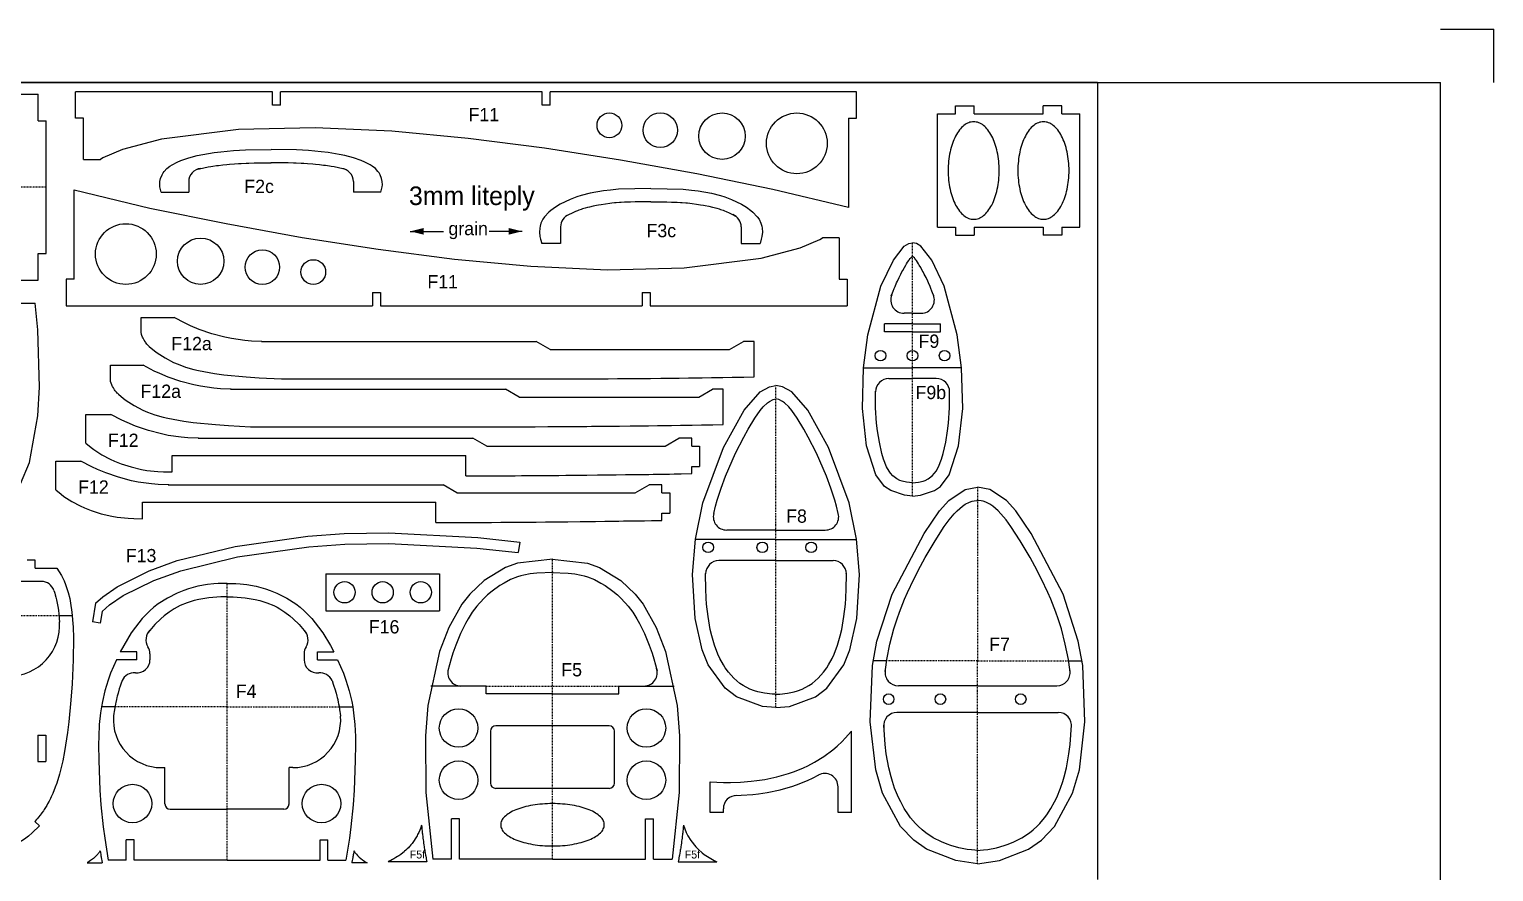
# Model space of a CAD drawing. Extents: x -1638 to 412, y -412 to 1290.
# Drawn here: x -140 to 412, y 973 to 1290 of the extents above; entities that cross this region are included whole.
import ezdxf
from ezdxf.enums import TextEntityAlignment as Align

# ---------------------------------------------------------------- set-up
doc = ezdxf.new("R2010")
doc.units = 0
doc.linetypes.add('DASHDOT', pattern=[1, 0.5, -0.25, 0, -0.25])
for name, color, linetype in [('4', 7, 'CONTINUOUS'), ('6', 7, 'CONTINUOUS'), ('7', 7, 'CONTINUOUS'), ('8', 7, 'CONTINUOUS')]:
    doc.layers.add(name, color=color, linetype=linetype)
doc.styles.add('txt', font='TXT', dxfattribs={"height": 0.2})

# ---------------------------------------------------------------- blocks, each defined once
blk = doc.blocks.new('*O62')
at = {"layer": '6', "color": 202, "linetype": 'CONTINUOUS'}
for p, q in [((400.5, 297.25), (420.5, 297.25)), ((420.5, 277.25), (420.5, 297.25)), ((-400.5, 277.25), (400.5, 277.25)), ((400.5, -277.25), (400.5, 277.25))]:
    blk.add_line(p, q, dxfattribs=at)
blk = doc.blocks.new('*D63')
at = {"layer": '7', "color": 215, "linetype": 'CONTINUOUS'}
blk.add_line((0, 0), (12.4362, 0), dxfattribs=at)
blk.add_solid([(5, -1.25), (0, 0), (5, 1.25)], dxfattribs=at)
blk = doc.blocks.new('*D64')
at = {"layer": '7', "color": 215, "linetype": 'CONTINUOUS'}
blk.add_line((0, 0), (-12.4362, 0), dxfattribs=at)
blk.add_solid([(-5, 1.25), (0, 0), (-5, -1.25)], dxfattribs=at)

msp = doc.modelspace()

# ---------------------------------------------------------------- linework, layer by layer
at = {"layer": '4', "color": 5, "linetype": 'CONTINUOUS'}
for p, q in [((-248.7536, 1265.78), (-136.4214, 1265.78)), ((-136.4214, 1255.78), (-136.4214, 1265.78)), ((-122.2932, 1256.6913), (-122.2932, 1266.6913)), ((-48.1282, 1266.6913), (-122.2932, 1266.6913)), ((-48.1282, 1261.6913), (-48.1282, 1266.6913)), ((-45.1282, 1261.6913), (-45.1282, 1266.6913)), ((53.311, 1266.6913), (-45.1282, 1266.6913)), ((53.311, 1261.6913), (53.311, 1266.6913)), ((56.311, 1261.6913), (56.311, 1266.6913)), ((171.6434, 1266.6913), (56.311, 1266.6913)), ((171.6434, 1256.6913), (171.6434, 1266.6913)), ((-45.1282, 1261.6913), (-48.1282, 1261.6913)), ((56.311, 1261.6913), (53.311, 1261.6913)), ((202.1528, 1215.673), (202.1528, 1258.3856)), ((202.1528, 1258.3856), (208.9206, 1258.3856)), ((208.9206, 1258.3856), (208.9206, 1261.3856)), ((208.9206, 1261.3856), (215.9206, 1261.3856)), ((215.9206, 1258.3856), (215.9206, 1261.3856)), ((215.9206, 1258.3856), (241.9206, 1258.3856)), ((241.9206, 1258.3856), (241.9206, 1261.3856)), ((248.9206, 1261.3856), (241.9206, 1261.3856)), ((248.9206, 1258.3856), (248.9206, 1261.3856)), ((248.9206, 1258.3856), (255.6884, 1258.3856)), ((255.6884, 1215.673), (255.6884, 1258.3856)), ((-136.4214, 1255.78), (-133.4214, 1255.78)), ((-133.4214, 1205.78), (-133.4214, 1255.78)), ((-119.2932, 1256.6913), (-122.2932, 1256.6913)), ((-119.2932, 1241.1955), (-119.2932, 1256.6913)), ((168.6434, 1256.6913), (168.6434, 1223.0858)), ((168.6434, 1256.6913), (171.6434, 1256.6913)), ((-119.2932, 1241.1955), (-112.9698, 1241.1955)), ((-122.7968, 1196.1577), (-122.7968, 1229.7632)), ((-79.6948, 1232.8508), (-79.6948, 1228.9402)), ((-17.6948, 1232.8508), (-17.6948, 1228.9402)), ((-90.0138, 1228.9402), (-79.6948, 1228.9402)), ((-7.376, 1228.9402), (-17.6948, 1228.9402)), ((60.291, 1215.811), (60.291, 1209.5745)), ((128.291, 1215.811), (128.291, 1209.5745)), ((202.1528, 1215.673), (208.9206, 1215.673)), ((208.9206, 1215.673), (208.9206, 1212.673)), ((215.9206, 1215.673), (215.9206, 1212.673)), ((215.9206, 1215.673), (241.9206, 1215.673)), ((241.9206, 1215.673), (241.9206, 1212.673)), ((248.9206, 1215.673), (248.9206, 1212.673)), ((248.9206, 1215.673), (255.6884, 1215.673)), ((60.291, 1209.5745), (53.2048, 1209.5745)), ((128.291, 1209.5745), (135.3772, 1209.5745)), ((165.1396, 1211.6535), (158.8162, 1211.6535)), ((165.1396, 1211.6535), (165.1396, 1196.1577)), ((208.9206, 1212.673), (215.9206, 1212.673)), ((248.9206, 1212.673), (241.9206, 1212.673)), ((-136.4214, 1205.78), (-133.4214, 1205.78)), ((-136.4214, 1195.78), (-136.4214, 1205.78)), ((-248.7536, 1195.78), (-136.4214, 1195.78)), ((-125.7968, 1196.1577), (-125.7968, 1186.1577)), ((-122.7968, 1196.1577), (-125.7968, 1196.1577)), ((-10.4646, 1191.1577), (-10.4646, 1186.1577)), ((-10.4646, 1191.1577), (-7.4646, 1191.1577)), ((-7.4646, 1191.1577), (-7.4646, 1186.1577)), ((90.9746, 1191.1577), (90.9746, 1186.1577)), ((90.9746, 1191.1577), (93.9746, 1191.1577)), ((93.9746, 1191.1577), (93.9746, 1186.1577)), ((165.1396, 1196.1577), (168.1396, 1196.1577)), ((168.1396, 1196.1577), (168.1396, 1186.1577)), ((-156.5744, 1187.17), (-137.4944, 1187.17)), ((-125.7968, 1186.1577), (-10.4646, 1186.1577)), ((-7.4646, 1186.1577), (90.9746, 1186.1577)), ((93.9746, 1186.1577), (168.1396, 1186.1577)), ((-97.576, 1181.6835), (-85.176, 1181.6835)), ((-97.576, 1175.8288), (-97.576, 1181.6835)), ((192.7744, 1183.3277), (189.5584, 1183.3277)), ((192.7744, 1183.3277), (195.9902, 1183.3277)), ((192.7744, 1179.3277), (182.2744, 1179.3277)), ((182.2744, 1176.3277), (182.2744, 1179.3277)), ((192.7744, 1176.3277), (182.2744, 1176.3277)), ((192.7744, 1179.3277), (203.2744, 1179.3277)), ((192.7744, 1176.3277), (203.2744, 1176.3277)), ((203.2744, 1176.3277), (203.2744, 1179.3277)), ((-52.3014, 1172.6835), (51.1402, 1172.6835)), ((56.3364, 1169.6835), (51.1402, 1172.6835)), ((56.3364, 1169.6835), (123.9052, 1169.6835)), ((123.9052, 1169.6835), (129.1014, 1172.6835)), ((133.1014, 1172.6835), (129.1014, 1172.6835)), ((133.1014, 1159.3533), (133.1014, 1172.6835)), ((-109.1848, 1163.7364), (-96.7848, 1163.7364)), ((-109.1848, 1157.8817), (-109.1848, 1163.7364)), ((-44.7768, 1158.5839), (62.3362, 1158.5839)), ((174.316, 1162.7598), (192.7744, 1162.7598)), ((183.834, 1158.7598), (192.7744, 1158.7598)), ((211.2328, 1162.7598), (192.7744, 1162.7598)), ((201.7148, 1158.7598), (192.7744, 1158.7598)), ((-63.9102, 1154.7364), (39.5314, 1154.7364)), ((44.7274, 1151.7364), (39.5314, 1154.7364)), ((112.2964, 1151.7364), (117.4924, 1154.7364)), ((121.4924, 1154.7364), (117.4924, 1154.7364)), ((121.4924, 1141.4062), (121.4924, 1154.7364)), ((44.7274, 1151.7364), (112.2964, 1151.7364)), ((-118.4406, 1145.2763), (-109.0406, 1145.2763)), ((-118.4406, 1134.4221), (-118.4406, 1145.2763)), ((-76.166, 1136.2763), (27.2756, 1136.2763)), ((-56.3858, 1140.6368), (50.7274, 1140.6368)), ((32.4718, 1133.2763), (27.2756, 1136.2763)), ((99.6406, 1133.2763), (104.8368, 1136.2763)), ((109.6368, 1136.2763), (104.8368, 1136.2763)), ((109.6368, 1133.2763), (109.6368, 1136.2763)), ((32.4718, 1133.2763), (99.6406, 1133.2763)), ((109.6368, 1133.2763), (112.6368, 1133.2763)), ((112.6368, 1133.2763), (112.6368, 1125.6285)), ((-129.6694, 1127.6951), (-120.2694, 1127.6951)), ((-129.6694, 1116.8409), (-129.6694, 1127.6951)), ((-85.89, 1123.5969), (-85.89, 1129.8337)), ((-85.89, 1129.8337), (24.5756, 1129.8337)), ((24.5756, 1122.1767), (24.5756, 1129.8337)), ((109.6368, 1125.6285), (112.6368, 1125.6285)), ((109.6368, 1122.953), (109.6368, 1125.6285)), ((24.5756, 1122.1767), (38.4718, 1122.1767)), ((-87.3948, 1118.6951), (16.0468, 1118.6951)), ((21.243, 1115.6951), (16.0468, 1118.6951)), ((21.243, 1115.6951), (88.4118, 1115.6951)), ((88.4118, 1115.6951), (93.608, 1118.6951)), ((98.408, 1118.6951), (93.608, 1118.6951)), ((98.408, 1115.6951), (98.408, 1118.6951)), ((98.408, 1115.6951), (101.408, 1115.6951)), ((101.408, 1115.6951), (101.408, 1108.0473)), ((-97.1188, 1106.0157), (-97.1188, 1112.2525)), ((-97.1188, 1112.2525), (13.3468, 1112.2525)), ((13.3468, 1104.5955), (13.3468, 1112.2525)), ((98.408, 1108.0473), (101.408, 1108.0473)), ((98.408, 1105.3718), (98.408, 1108.0473)), ((13.3468, 1104.5955), (27.243, 1104.5955)), ((44.9462, 1097.2349), (44.2982, 1093.2841)), ((141.3708, 1098.2181), (111.033, 1098.2181)), ((141.3708, 1101.7263), (122.8196, 1101.7263)), ((141.3708, 1101.7263), (159.9218, 1101.7263)), ((141.3708, 1098.2181), (171.7086, 1098.2181)), ((-137.5142, 1090.3857), (-140.5142, 1090.3857)), ((-137.5142, 1087.3857), (-137.5142, 1090.3857)), ((-137.5142, 1087.3857), (-129.33, 1087.3857)), ((141.3708, 1090.2263), (119.8918, 1090.2263)), ((141.3708, 1090.2263), (162.8498, 1090.2263)), ((-135.1678, 1082.3857), (-171.5142, 1082.3857)), ((-65.275, 1081.0011), (-65.283, 1081.0011)), ((-28.0464, 1085.3102), (-28.0464, 1071.3102)), ((-28.0464, 1085.3102), (14.6662, 1085.3102)), ((14.6662, 1085.3102), (14.6662, 1071.3102)), ((-65.3518, 1076.6514), (-65.2064, 1076.6514)), ((-128.5492, 1069.5862), (-123.5652, 1069.5862)), ((-114.7976, 1074.2112), (-115.9464, 1067.2051)), ((-112.266, 1071.1109), (-112.986, 1066.7196)), ((-28.0464, 1071.3102), (14.6662, 1071.3102)), ((-112.986, 1066.7196), (-115.9464, 1067.2051)), ((-99.279, 1052.9529), (-106.9268, 1052.9529)), ((-99.279, 1055.9529), (-105.4488, 1055.9529)), ((-99.279, 1052.9529), (-99.279, 1055.9529)), ((-94.279, 1055.173), (-94.279, 1052.9529)), ((-36.279, 1055.173), (-36.279, 1052.9529)), ((-31.279, 1055.9529), (-25.1092, 1055.9529)), ((-31.279, 1052.9529), (-31.279, 1055.9529)), ((-31.279, 1052.9529), (-23.6312, 1052.9529)), ((183.005, 1052.4691), (177.949, 1052.4691)), ((251.5322, 1052.4691), (256.5884, 1052.4691)), ((32.2392, 1043.0357), (11.4688, 1043.0357)), ((32.2392, 1040.0357), (32.2392, 1043.0357)), ((82.2392, 1040.0357), (82.2392, 1043.0357)), ((82.2392, 1043.0357), (103.0098, 1043.0357)), ((217.2686, 1043.0997), (187.4392, 1043.0997)), ((217.2686, 1043.0997), (247.098, 1043.0997)), ((57.2392, 1040.0357), (32.2392, 1040.0357)), ((57.2392, 1040.0357), (82.2392, 1040.0357)), ((-107.1026, 1035.1534), (-112.579, 1035.1534)), ((-23.4554, 1035.1534), (-17.979, 1035.1534)), ((217.2686, 1033.0997), (186.9126, 1033.0997)), ((217.2686, 1033.0997), (247.6248, 1033.0997)), ((33.8792, 1026.0357), (33.8792, 1006.5313)), ((78.5992, 1028.0357), (35.8792, 1028.0357)), ((80.5992, 1006.5313), (80.5992, 1026.0357)), ((169.754, 995.429), (169.754, 1026.0744)), ((-136.5142, 1024.5862), (-136.5142, 1014.5862)), ((-136.5142, 1024.5862), (-133.5142, 1024.5862)), ((-133.5142, 1024.5862), (-133.5142, 1014.5862)), ((-136.5142, 1014.5862), (-133.5142, 1014.5862)), ((-90.0722, 1012.334), (-88.639, 1012.334)), ((-88.639, 998.649), (-88.639, 1012.334)), ((-41.919, 998.649), (-41.919, 1012.334)), ((-40.486, 1012.334), (-41.919, 1012.334)), ((78.5992, 1004.5313), (35.8792, 1004.5313)), ((116.5504, 995.429), (116.5504, 1006.9474)), ((164.754, 995.429), (164.754, 1005.1136)), ((-86.639, 996.649), (-65.279, 996.649)), ((-43.919, 996.649), (-65.279, 996.649)), ((22.2392, 993.0357), (19.2392, 993.0357)), ((19.2392, 977.927), (19.2392, 993.0357)), ((22.2392, 977.927), (22.2392, 993.0357)), ((92.2392, 993.0357), (95.2392, 993.0357)), ((92.2392, 977.927), (92.2392, 993.0357)), ((95.2392, 977.927), (95.2392, 993.0357)), ((121.5504, 995.429), (116.5504, 995.429)), ((121.5504, 995.429), (121.5504, 996.8494)), ((169.754, 995.429), (164.754, 995.429)), ((-135.8822, 990.4262), (-137.6394, 992.0359)), ((-100.279, 985.1534), (-103.279, 985.1534)), ((-103.279, 977.4984), (-103.279, 985.1534)), ((-100.279, 977.4984), (-100.279, 985.1534)), ((-30.279, 985.1534), (-27.279, 985.1534)), ((-30.279, 977.4984), (-30.279, 985.1534)), ((-27.279, 977.4984), (-27.279, 985.1534)), ((-117.9874, 976.4984), (-112.246, 976.4984)), ((-103.279, 977.4984), (-109.9888, 977.4984)), ((-65.279, 977.4984), (-100.279, 977.4984)), ((-65.279, 977.4984), (-30.279, 977.4984)), ((-27.279, 977.4984), (-20.5694, 977.4984)), ((-12.5708, 976.4984), (-18.312, 976.4984)), ((9.8922, 976.927), (-4.675, 976.927)), ((19.2392, 977.927), (12.143, 977.927)), ((57.2392, 977.927), (22.2392, 977.927)), ((57.2392, 977.927), (92.2392, 977.927)), ((95.2392, 977.927), (102.3356, 977.927)), ((104.5864, 976.927), (119.1536, 976.927))]:
    msp.add_line(p, q, dxfattribs=at)
at = {"layer": '4', "color": 166, "linetype": 'DASHDOT'}
for p, q in [((-133.4214, 1230.78), (-251.7536, 1230.78)), ((192.7744, 1114.5475), (192.7744, 1209.8207)), ((141.3708, 1034.9353), (141.3708, 1156.1328)), ((217.2686, 1117.884), (217.2686, 1052.4691)), ((57.2392, 977.927), (57.2392, 1090.7857)), ((-65.279, 977.4984), (-65.279, 1081.6514)), ((-171.5142, 1069.5862), (-128.5492, 1069.5862)), ((217.2686, 1052.4691), (183.005, 1052.4691)), ((217.2686, 976.1382), (217.2686, 1052.4691)), ((217.2686, 1052.4691), (251.5322, 1052.4691)), ((32.2392, 1043.0357), (82.2392, 1043.0357)), ((-65.279, 1035.1534), (-107.1026, 1035.1534)), ((-65.279, 1035.1534), (-23.4554, 1035.1534))]:
    msp.add_line(p, q, dxfattribs=at)
at = {"layer": '4', "color": 5, "linetype": 'CONTINUOUS'}
for points in [[(168.6434, 1223.0858), (140.143681, 1229.933962), (111.511062, 1235.794796), (82.856602, 1240.986419), (54.175934, 1245.459939), (25.465015, 1249.116159), (-3.283527, 1251.806692), (-32.086764, 1253.134859), (-60.970683, 1252.455422), (-89.980853, 1248.822253), (-104.583959, 1244.950453), (-111.977405, 1241.790008), (-112.9698, 1241.1955)], [(-90.0138, 1228.9402), (-90.164045, 1229.350591), (-90.536519, 1230.904483), (-90.608212, 1231.707262), (-90.551892, 1232.927369), (-90.314675, 1234.042845), (-89.736152, 1235.474405), (-89.34325, 1236.143951), (-88.930782, 1236.715811), (-87.95794, 1237.758532), (-86.805068, 1238.680058), (-85.946651, 1239.235062), (-84.041696, 1240.224195), (-82.654781, 1240.807096), (-79.665841, 1241.813484), (-76.496826, 1242.6278), (-74.347359, 1243.076105), (-70.130912, 1243.778509), (-67.598172, 1244.111598), (-62.84191, 1244.563554), (-58.277822, 1244.799154), (-48.6696, 1244.9538)], [(-7.376, 1228.9402), (-7.225714, 1229.350591), (-6.853111, 1230.904483), (-6.781403, 1231.707262), (-6.837737, 1232.927369), (-7.074987, 1234.042845), (-7.653564, 1235.474405), (-8.04649, 1236.143951), (-8.458976, 1236.715811), (-9.431842, 1237.758532), (-10.584726, 1238.680058), (-11.443148, 1239.235062), (-13.348104, 1240.224195), (-14.735019, 1240.807096), (-17.723958, 1241.813484), (-20.89297, 1242.6278), (-23.042431, 1243.076105), (-27.25886, 1243.778509), (-29.791582, 1244.111598), (-34.547797, 1244.563554), (-39.111835, 1244.799154), (-48.72, 1244.9538)], [(-76.4312, 1237.5396), (-75.649389, 1237.720145), (-74.052098, 1238.057365), (-72.431239, 1238.362445), (-71.350212, 1238.54779), (-70.633771, 1238.663269), (-69.221186, 1238.874678), (-68.427623, 1238.984209), (-66.877099, 1239.178719), (-65.367164, 1239.342854), (-64.378221, 1239.436801), (-62.429625, 1239.591332), (-60.982305, 1239.681344), (-60.018675, 1239.7306), (-58.08127, 1239.807085), (-57.101653, 1239.835993), (-55.105986, 1239.879342), (-53.042267, 1239.908997), (-48.6172, 1239.9541)], [(-20.9586, 1237.5396), (-21.740409, 1237.720145), (-23.337688, 1238.057365), (-24.958526, 1238.362445), (-26.039536, 1238.54779), (-26.755965, 1238.663269), (-28.168528, 1238.874678), (-28.962079, 1238.984209), (-30.512581, 1239.178719), (-32.022499, 1239.342854), (-33.011433, 1239.436801), (-34.960016, 1239.591332), (-36.407332, 1239.681344), (-37.370963, 1239.7306), (-39.308374, 1239.807085), (-40.287998, 1239.835993), (-42.283687, 1239.879342), (-44.347437, 1239.908997), (-48.7726, 1239.9541)], [(-122.7968, 1229.7632), (-94.297197, 1222.915038), (-65.664495, 1217.054204), (-37.010002, 1211.862581), (-8.329367, 1207.389061), (20.381418, 1203.732841), (49.129961, 1201.042308), (77.933298, 1199.714141), (106.817156, 1200.393578), (135.827366, 1204.026747), (150.43037, 1207.898547), (157.823961, 1211.058992), (158.8162, 1211.6535)], [(94.2834, 1230.2206), (88.223805, 1230.201078), (82.122081, 1229.963252), (79.032065, 1229.682597), (76.463197, 1229.350809), (71.462054, 1228.473379), (68.070966, 1227.648617), (66.442411, 1227.136492), (63.912564, 1226.162589), (60.179496, 1224.34387), (58.340337, 1223.237943), (56.640011, 1222.019406), (55.870171, 1221.37223), (54.236768, 1219.634854), (53.599725, 1218.707591), (52.886624, 1217.239242), (52.554767, 1216.107251), (52.417437, 1215.34594), (52.319971, 1213.868221), (52.501798, 1212.162051), (52.748996, 1211.18485), (53.2048, 1209.5745)], [(94.2986, 1230.2206), (100.358385, 1230.201078), (106.460017, 1229.963252), (109.550008, 1229.682597), (112.118892, 1229.350809), (117.120082, 1228.473379), (120.511141, 1227.648617), (122.139667, 1227.136492), (124.669472, 1226.162589), (128.402515, 1224.34387), (130.241681, 1223.237943), (131.942031, 1222.019406), (132.711888, 1221.37223), (134.345344, 1219.634854), (134.982406, 1218.707591), (135.695508, 1217.239242), (136.027336, 1216.107251), (136.164646, 1215.34594), (136.262105, 1213.868221), (136.08036, 1212.162051), (135.833197, 1211.18485), (135.3772, 1209.5745)], [(94.2674, 1225.2206), (91.432463, 1225.225094), (90.134515, 1225.221497), (88.307344, 1225.20218), (86.54139, 1225.165302), (85.678061, 1225.139391), (84.398511, 1225.088439), (83.127767, 1225.020055), (82.492278, 1224.978296), (81.214231, 1224.877586), (80.568936, 1224.817811), (79.58931, 1224.715215), (78.792757, 1224.621273), (77.183023, 1224.404963), (75.581572, 1224.157152), (74.536587, 1223.978237), (73.856346, 1223.854202), (72.5497, 1223.597748), (71.143088, 1223.288962), (70.474588, 1223.126068), (69.501904, 1222.865315), (68.550961, 1222.57869), (68.078602, 1222.423505), (67.130027, 1222.085049), (66.64978, 1221.90004), (65.916287, 1221.600361), (64.878718, 1221.143184), (64.352769, 1220.896958), (63.564191, 1220.508999), (62.785953, 1220.102349), (62.4042, 1219.8933)], [(94.3146, 1225.2206), (97.149553, 1225.225094), (98.447525, 1225.221497), (100.274753, 1225.20218), (102.040756, 1225.165302), (102.904102, 1225.139391), (104.183668, 1225.088439), (105.454418, 1225.020055), (106.089906, 1224.978296), (107.367947, 1224.877586), (108.013235, 1224.817811), (108.992849, 1224.715215), (109.78939, 1224.621273), (111.399097, 1224.404963), (113.000518, 1224.157152), (114.045483, 1223.978237), (114.725712, 1223.854202), (116.032336, 1223.597748), (117.438931, 1223.288962), (118.107427, 1223.126068), (119.08011, 1222.865315), (120.03106, 1222.57869), (120.503426, 1222.423505), (121.45202, 1222.085049), (121.932281, 1221.90004), (122.6658, 1221.600361), (123.703413, 1221.143184), (124.229384, 1220.896958), (125.01799, 1220.508999), (125.796245, 1220.102349), (126.178, 1219.8933)], [(192.7744, 1114.5475), (189.741574, 1114.829274), (184.538054, 1116.610338), (182.266676, 1118.176199), (178.934519, 1122.501822), (175.478024, 1133.468833), (173.87635, 1147.455053), (174.315958, 1162.759803), (175.940018, 1175.184774), (180.831437, 1193.505803), (185.55466, 1203.336807), (189.609763, 1208.534956), (191.331909, 1209.535859), (192.7744, 1209.8207)], [(192.7744, 1114.5475), (195.807226, 1114.829274), (201.010746, 1116.610338), (203.282124, 1118.176199), (206.614279, 1122.501822), (210.070741, 1133.468833), (211.672318, 1147.455053), (211.232779, 1162.759803), (209.608654, 1175.184774), (204.717278, 1193.505803), (199.994024, 1203.336807), (195.938932, 1208.534956), (194.216704, 1209.535859), (192.7744, 1209.8207)], [(184.7858, 1189.8166), (185.234158, 1191.036857), (185.466836, 1191.642542), (185.885932, 1192.690588), (186.174359, 1193.383249), (186.770909, 1194.751841), (187.078157, 1195.426774), (187.708404, 1196.755417), (188.356733, 1198.052439), (188.797266, 1198.897581), (189.09404, 1199.451632), (189.693609, 1200.535651), (190.23795, 1201.477543), (190.510131, 1201.928531), (190.916382, 1202.569392), (191.318042, 1203.156125), (191.516388, 1203.425191), (191.906589, 1203.906717), (192.097835, 1204.115975), (192.379026, 1204.38598), (192.525064, 1204.507242), (192.7744, 1204.695)], [(200.7628, 1189.8166), (200.314474, 1191.036857), (200.081823, 1191.642542), (199.662769, 1192.690588), (199.374365, 1193.383249), (198.777846, 1194.751841), (198.470609, 1195.426774), (197.840371, 1196.755417), (197.192037, 1198.052439), (196.751495, 1198.897581), (196.454711, 1199.451632), (195.855118, 1200.535651), (195.310748, 1201.477543), (195.038552, 1201.928531), (194.632278, 1202.569392), (194.230597, 1203.156125), (194.032241, 1203.425191), (193.642024, 1203.906717), (193.450773, 1204.115975), (193.169576, 1204.38598), (193.023544, 1204.507242), (192.7744, 1204.695)], [(-181.571, 1100.151), (-168.734763, 1101.089977), (-158.059403, 1104.280034), (-153.310202, 1107.024358), (-149.309767, 1110.422137), (-142.967823, 1119.104065), (-139.683777, 1127.117929), (-136.518736, 1144.70897), (-135.914797, 1155.475396), (-136.542138, 1177.088405), (-137.4944, 1187.17)], [(-52.1206, 1172.6819), (-52.300655, 1172.683492), (-56.110323, 1172.833137), (-58.632454, 1173.053527), (-63.630299, 1173.781336), (-66.104208, 1174.287655), (-70.997485, 1175.582367), (-75.812024, 1177.249514), (-78.974406, 1178.565679), (-81.06038, 1179.53335), (-85.176, 1181.6835)], [(-94.576, 1170.8293), (-94.829683, 1171.067201), (-94.991846, 1171.231444), (-95.30036, 1171.571924), (-95.447109, 1171.747471), (-95.726582, 1172.10746), (-95.98868, 1172.477012), (-96.154543, 1172.727332), (-96.4671, 1173.233786), (-96.741201, 1173.717474), (-96.86963, 1173.961975), (-97.050279, 1174.334164), (-97.29137, 1174.909704), (-97.430042, 1175.308604), (-97.492213, 1175.513569), (-97.576, 1175.8288)], [(-94.576, 1170.8293), (-92.60784, 1169.168966), (-91.575945, 1168.398266), (-88.575954, 1166.506453), (-85.36918, 1164.845326), (-83.656636, 1164.098235), (-80.867308, 1163.075847), (-77.723695, 1162.16486), (-75.987507, 1161.748858), (-69.970095, 1160.647851), (-66.428389, 1160.174382), (-58.066182, 1159.366093), (-53.160565, 1159.025107), (-44.7768, 1158.5839)], [(-63.7294, 1154.7348), (-63.909455, 1154.736392), (-67.719123, 1154.886037), (-70.241254, 1155.106427), (-75.239099, 1155.834236), (-77.713008, 1156.340555), (-82.606285, 1157.635267), (-87.420824, 1159.302414), (-90.583206, 1160.618579), (-92.66918, 1161.58625), (-96.7848, 1163.7364)], [(-106.1848, 1152.8822), (-106.438487, 1153.120101), (-106.600655, 1153.284344), (-106.909187, 1153.624824), (-107.055946, 1153.800371), (-107.335442, 1154.16036), (-107.59756, 1154.529912), (-107.763434, 1154.780232), (-108.076, 1155.286686), (-108.350089, 1155.770374), (-108.478508, 1156.014875), (-108.659136, 1156.387064), (-108.900195, 1156.962604), (-109.038851, 1157.361504), (-109.101017, 1157.566469), (-109.1848, 1157.8817)], [(62.3362, 1158.5839), (67.038591, 1158.606917), (69.389765, 1158.619924), (72.916499, 1158.641311), (76.443204, 1158.664946), (78.206545, 1158.677608), (81.733206, 1158.704618), (83.496525, 1158.718967), (86.141492, 1158.741544), (89.668091, 1158.773616), (91.43138, 1158.790496), (94.076303, 1158.81687), (98.04366, 1158.858804), (102.660475, 1158.911188), (104.968867, 1158.938827), (108.431433, 1158.982095), (111.893973, 1159.027535), (113.625233, 1159.05107), (117.087732, 1159.099769), (118.818971, 1159.124934), (121.415815, 1159.163701), (124.878248, 1159.217294), (126.609453, 1159.244906), (129.206246, 1159.287345), (133.1014, 1159.3533)], [(-106.1848, 1152.8822), (-104.216829, 1151.221866), (-103.184933, 1150.451166), (-100.184894, 1148.559353), (-96.978071, 1146.898226), (-95.26551, 1146.151135), (-92.476162, 1145.128747), (-89.332538, 1144.21776), (-87.596348, 1143.801758), (-81.578946, 1142.700751), (-78.037253, 1142.227282), (-69.675091, 1141.418993), (-64.769505, 1141.078007), (-56.3858, 1140.6368)], [(141.3708, 1034.9353), (136.239783, 1035.386889), (126.456005, 1038.910382), (122.230231, 1042.20989), (115.895305, 1050.97773), (113.551755, 1056.598385), (110.882969, 1068.43794), (109.887788, 1085.058927), (111.010066, 1098.286325), (113.798653, 1111.996022), (121.666072, 1132.8358), (129.445636, 1146.891907), (135.450266, 1153.807202), (138.901761, 1155.663791), (141.3708, 1156.1328)], [(141.3708, 1034.9353), (146.501817, 1035.386889), (156.285577, 1038.910382), (160.511311, 1042.20989), (166.846138, 1050.97773), (169.189657, 1056.598385), (171.858431, 1068.43794), (172.853654, 1085.058927), (171.731475, 1098.286325), (168.942823, 1111.996022), (161.075448, 1132.8358), (153.295848, 1146.891907), (147.291326, 1153.807202), (143.839765, 1155.663791), (141.3708, 1156.1328)], [(192.8174, 1119.5473), (190.523564, 1119.749864), (188.839118, 1120.151169), (188.034867, 1120.440369), (186.889354, 1121.000519), (185.831176, 1121.728998), (185.339862, 1122.162236), (184.460429, 1123.142926), (183.929033, 1123.888308), (182.987439, 1125.56625), (181.8429, 1128.44232), (181.231107, 1130.514526), (180.28613, 1134.769432), (179.578009, 1139.108177), (179.243954, 1141.936745), (178.86832, 1147.667536), (178.8398, 1154.002)], [(192.7312, 1119.5473), (195.025036, 1119.749864), (196.709482, 1120.151169), (197.513733, 1120.440369), (198.659246, 1121.000519), (199.717424, 1121.728998), (200.208738, 1122.162236), (201.088171, 1123.142926), (201.619567, 1123.888308), (202.561161, 1125.56625), (203.7057, 1128.44232), (204.317493, 1130.514526), (205.26247, 1134.769432), (205.970595, 1139.108177), (206.304662, 1141.936745), (206.680373, 1147.667536), (206.7088, 1154.002)], [(117.9192, 1107.9438), (118.626198, 1110.704796), (119.275538, 1112.985102), (120.732724, 1117.501181), (122.381928, 1121.95542), (123.576621, 1124.8891), (126.163624, 1130.666569), (129.218933, 1136.745624), (130.845101, 1139.672091), (133.410841, 1143.85533), (135.468474, 1146.775738), (136.538468, 1148.060426), (138.203389, 1149.647928), (138.935397, 1150.172233), (140.336679, 1150.886245), (141.3708, 1151.1176)], [(164.8224, 1107.9438), (164.115402, 1110.704796), (163.466062, 1112.985102), (162.008876, 1117.501181), (160.359672, 1121.95542), (159.164979, 1124.8891), (156.577976, 1130.666569), (153.522667, 1136.745624), (151.896499, 1139.672091), (149.330759, 1143.85533), (147.273119, 1146.775738), (146.203107, 1148.060426), (144.538126, 1149.647928), (143.806078, 1150.172233), (142.40473, 1150.886245), (141.3708, 1151.1176)], [(-75.9852, 1136.2747), (-76.165255, 1136.276292), (-79.974923, 1136.425937), (-82.497054, 1136.646327), (-87.494899, 1137.374136), (-89.968808, 1137.880455), (-94.862085, 1139.175167), (-99.676624, 1140.842314), (-102.839006, 1142.158479), (-104.92498, 1143.12615), (-109.0406, 1145.2763)], [(50.7274, 1140.6368), (55.429722, 1140.659817), (57.780868, 1140.672824), (61.307569, 1140.694211), (64.834248, 1140.717846), (66.597579, 1140.730508), (70.124225, 1140.757518), (71.887539, 1140.771867), (74.532499, 1140.794444), (78.059093, 1140.826516), (79.822382, 1140.843396), (82.467303, 1140.86977), (86.43466, 1140.911704), (91.051476, 1140.964088), (93.359868, 1140.991727), (96.822438, 1141.034995), (100.284986, 1141.080435), (102.016251, 1141.10397), (105.478764, 1141.152669), (107.210013, 1141.177834), (109.806875, 1141.216601), (113.269338, 1141.270194), (115.000561, 1141.297806), (117.597386, 1141.340245), (121.4926, 1141.4062)], [(-118.4406, 1134.4221), (-116.47244, 1132.761766), (-115.440545, 1131.991066), (-112.440554, 1130.099253), (-109.273193, 1128.441369), (-107.654254, 1127.701981), (-105.180844, 1126.70559), (-101.367265, 1125.466339), (-97.426181, 1124.536192), (-95.406648, 1124.187982), (-91.267244, 1123.727185), (-89.146431, 1123.615358), (-85.9, 1123.5969)], [(-87.214, 1118.6935), (-87.394055, 1118.695092), (-91.203723, 1118.844737), (-93.725854, 1119.065127), (-98.723699, 1119.792936), (-101.197608, 1120.299255), (-106.090885, 1121.593967), (-110.905424, 1123.261114), (-114.067806, 1124.577279), (-116.15378, 1125.54495), (-120.2694, 1127.6951)], [(38.4718, 1122.1767), (43.174123, 1122.199716), (45.525272, 1122.212723), (49.051976, 1122.234108), (52.57866, 1122.257742), (54.341994, 1122.270403), (57.868644, 1122.297412), (59.63196, 1122.31176), (62.276923, 1122.334337), (65.80352, 1122.366409), (67.566809, 1122.383288), (70.211731, 1122.409663), (74.179086, 1122.451599), (78.848566, 1122.504608), (81.183289, 1122.532593), (84.685351, 1122.576421), (88.187388, 1122.62247), (89.938396, 1122.646327), (93.440394, 1122.695708), (95.191383, 1122.721232), (97.817855, 1122.760559), (101.319795, 1122.814939), (103.070755, 1122.842963), (105.697184, 1122.88604), (109.6368, 1122.953)], [(-129.6694, 1116.8409), (-127.70124, 1115.180566), (-126.669345, 1114.409866), (-123.669354, 1112.518053), (-120.501993, 1110.860169), (-118.883054, 1110.120781), (-116.409644, 1109.12439), (-112.596065, 1107.885139), (-108.654981, 1106.954992), (-106.635448, 1106.606782), (-102.496044, 1106.145985), (-100.375231, 1106.034158), (-97.1288, 1106.0157)], [(217.2686, 976.1382), (209.092781, 977.337188), (198.07051, 981.661616), (193.252445, 984.987721), (188.291777, 990.139138), (181.490843, 1002.674916), (178.940475, 1011.471393), (176.871263, 1029.537215), (177.711673, 1050.818605), (179.381853, 1059.927091), (185.116795, 1077.607117), (197.131595, 1100.489513), (202.891735, 1108.995586), (206.408825, 1112.822286), (212.609925, 1116.968387), (217.2686, 1117.884)], [(217.2686, 976.1382), (225.444512, 977.337188), (236.4667, 981.661616), (241.284778, 984.987721), (246.245484, 990.139138), (253.046484, 1002.674916), (255.596841, 1011.471393), (257.666004, 1029.537215), (256.825686, 1050.818605), (255.155534, 1059.927091), (249.420605, 1077.607117), (237.405738, 1100.489513), (231.645506, 1108.995586), (228.128385, 1112.822286), (221.927275, 1116.968387), (217.2686, 1117.884)], [(182.4546, 1048.4917), (182.659021, 1050.122719), (183.098426, 1053.039784), (184.25104, 1058.830203), (185.754693, 1064.552113), (186.943833, 1068.322597), (187.816647, 1070.81451), (189.747753, 1075.741304), (190.84451, 1078.268059), (193.20821, 1083.254429), (195.762219, 1088.151623), (197.548925, 1091.367085), (201.265443, 1097.680161), (204.715231, 1103.082931), (206.549771, 1105.588463), (208.49943, 1107.883692), (209.527279, 1108.933755), (211.5782, 1110.695695), (212.632277, 1111.418595), (214.219439, 1112.241915), (215.220405, 1112.576196), (215.920802, 1112.727382), (217.5048, 1112.8896)], [(252.0826, 1048.4917), (251.878179, 1050.122719), (251.43878, 1053.039784), (250.286192, 1058.830203), (248.78258, 1064.552113), (247.593469, 1068.322597), (246.720674, 1070.81451), (244.789603, 1075.741304), (243.692859, 1078.268059), (241.329174, 1083.254429), (238.775166, 1088.151623), (236.988451, 1091.367085), (233.27189, 1097.680161), (229.822041, 1103.082931), (227.987471, 1105.588463), (226.037788, 1107.883692), (225.00993, 1108.933755), (222.959002, 1110.695695), (221.904924, 1111.418595), (220.317761, 1112.241915), (219.316795, 1112.576196), (218.616398, 1112.727382), (217.0324, 1112.8896)], [(27.243, 1104.5955), (31.945323, 1104.618516), (34.296472, 1104.631523), (37.823176, 1104.652908), (41.34986, 1104.676542), (43.113194, 1104.689203), (46.639844, 1104.716212), (48.40316, 1104.73056), (51.048123, 1104.753137), (54.57472, 1104.785209), (56.338009, 1104.802088), (58.982931, 1104.828463), (62.950286, 1104.870399), (67.619766, 1104.923408), (69.954489, 1104.951393), (73.456551, 1104.995221), (76.958588, 1105.04127), (78.709596, 1105.065127), (82.211594, 1105.114508), (83.962583, 1105.140032), (86.589055, 1105.179359), (90.090995, 1105.233739), (91.841955, 1105.261763), (94.468384, 1105.30484), (98.408, 1105.3718)], [(-114.7976, 1074.2112), (-112.076651, 1076.581909), (-106.642632, 1080.408733), (-94.577958, 1086.41674), (-84.003947, 1090.213583), (-62.198239, 1095.54885), (-34.91196, 1099.428672), (-21.153995, 1100.384135), (-4.397533, 1100.671641), (29.093837, 1098.913214), (44.9462, 1097.2349)], [(-112.266, 1071.1108), (-109.490203, 1073.536663), (-104.389264, 1077.105867), (-92.894449, 1082.799263), (-82.681747, 1086.446814), (-61.37618, 1091.640322), (-34.526109, 1095.450982), (-20.954927, 1096.392336), (-4.413422, 1096.674906), (28.723509, 1094.931043), (44.2982, 1093.2841)], [(-129.33, 1087.3857), (-127.574508, 1084.661979), (-126.59657, 1082.684891), (-126.024266, 1081.285006), (-125.05752, 1078.265778), (-124.501468, 1075.915399), (-124.188756, 1074.263035), (-123.692533, 1070.772847), (-123.237947, 1065.139292), (-123.102194, 1061.168916), (-123.152414, 1052.869845), (-123.562527, 1043.857466), (-124.019713, 1037.761431), (-124.849851, 1029.598919), (-125.356712, 1025.527973), (-126.429384, 1018.418099), (-127.096935, 1014.929839), (-128.331678, 1009.827272), (-129.346435, 1006.536207), (-129.920545, 1004.930065), (-130.8738, 1002.5759)], [(57.3266, 1090.7889), (44.040064, 1089.332504), (39.542899, 1087.684587), (31.543511, 1082.73789), (26.11884, 1077.653202), (23.110182, 1073.852602), (18.178745, 1065.054753), (14.755074, 1056.062129), (10.313767, 1035.721792), (9.393769, 1024.348288), (9.571517, 1002.999042), (12.143, 977.9269)], [(57.1518, 1090.7889), (70.438417, 1089.332504), (74.935575, 1087.684587), (82.935029, 1082.73789), (88.359741, 1077.653202), (91.368408, 1073.852602), (96.299827, 1065.054753), (99.723458, 1056.062129), (104.164671, 1035.721792), (105.084645, 1024.348288), (104.906944, 1002.999042), (102.3356, 977.9269)], [(-65.279, 1081.6514), (-68.6175, 1081.630049), (-70.258519, 1081.527125), (-72.69256, 1081.256613), (-76.300303, 1080.587622), (-79.799462, 1079.624155), (-81.525815, 1079.029153), (-84.069863, 1077.996785), (-87.744534, 1076.137625), (-91.190308, 1073.911933), (-92.80654, 1072.663815), (-94.341803, 1071.328535), (-97.182779, 1068.420428), (-99.745663, 1065.244266), (-101.316337, 1063.00675), (-104.17145, 1058.321424), (-105.4488, 1055.9529)], [(-65.279, 1081.6514), (-61.940613, 1081.630049), (-60.299611, 1081.527125), (-57.865563, 1081.256613), (-54.257775, 1080.587622), (-50.758578, 1079.624155), (-49.032212, 1079.029153), (-46.488151, 1077.996785), (-42.813469, 1076.137625), (-39.367692, 1073.911933), (-37.75146, 1072.663815), (-36.216197, 1071.328535), (-33.375227, 1068.420425), (-30.812363, 1065.244253), (-29.241717, 1063.006724), (-26.386703, 1058.321348), (-25.1092, 1055.9529)], [(57.5088, 1085.7922), (51.333799, 1085.477421), (48.789703, 1085.203248), (46.46286, 1084.784376), (45.346919, 1084.505011), (44.026249, 1084.098637), (41.454319, 1083.072663), (38.992846, 1081.804379), (37.42384, 1080.849124), (34.487226, 1078.742443), (32.782475, 1077.311689), (31.710852, 1076.318575), (29.711628, 1074.229379), (28.778834, 1073.129433), (27.033898, 1070.809179), (25.43252, 1068.315559), (24.43443, 1066.549196), (22.577341, 1062.746374), (20.822006, 1058.425134), (19.746832, 1055.347287), (19.075603, 1053.220016), (17.85, 1048.8123)], [(56.9698, 1085.7922), (63.144801, 1085.477421), (65.688897, 1085.203248), (68.01574, 1084.784376), (69.131681, 1084.505011), (70.452351, 1084.098637), (73.024281, 1083.072663), (75.485754, 1081.804379), (77.05476, 1080.849124), (79.991374, 1078.742443), (81.696125, 1077.311689), (82.767748, 1076.318575), (84.766969, 1074.229379), (85.699761, 1073.129433), (87.444689, 1070.809179), (89.046053, 1068.315559), (90.04413, 1066.549196), (91.901182, 1062.746374), (93.656464, 1058.425134), (94.731604, 1055.347287), (95.402814, 1053.220016), (96.6284, 1048.8123)], [(141.3928, 1039.9353), (139.895524, 1039.982892), (137.020117, 1040.311052), (134.516383, 1040.855412), (133.294801, 1041.220525), (131.513303, 1041.892743), (128.986442, 1043.20121), (127.769293, 1044.021564), (125.512845, 1045.942712), (123.497553, 1048.189503), (122.290385, 1049.839666), (121.547048, 1050.997398), (120.209744, 1053.428273), (119.461738, 1055.043467), (118.190861, 1058.404006), (117.185339, 1061.911439), (116.641771, 1064.315549), (115.803185, 1069.239111), (115.269482, 1073.839845), (115.083364, 1076.16221), (114.907724, 1079.66587), (114.883443, 1084.949084), (114.8954, 1085.4152)], [(141.3486, 1039.9353), (142.846017, 1039.982892), (145.721472, 1040.311052), (148.225177, 1040.855412), (149.446741, 1041.220525), (151.22821, 1041.892743), (153.755038, 1043.20121), (154.97218, 1044.021564), (157.228632, 1045.942712), (159.243945, 1048.189503), (160.451133, 1049.839666), (161.194483, 1050.997398), (162.531812, 1053.428273), (163.279832, 1055.043467), (164.550726, 1058.404006), (165.556257, 1061.911439), (166.099828, 1064.315549), (166.938415, 1069.239111), (167.472118, 1073.839845), (167.658236, 1076.16221), (167.833876, 1079.66587), (167.858157, 1084.949084), (167.8462, 1085.4152)], [(-130.4518, 1079.0043), (-130.223856, 1078.35337), (-130.107019, 1077.986638), (-129.931605, 1077.394947), (-129.676261, 1076.437564), (-129.462717, 1075.528757), (-129.329885, 1074.902054), (-129.086493, 1073.600586), (-128.975665, 1072.92668), (-128.775076, 1071.534678), (-128.601682, 1070.086621), (-128.500667, 1069.091806), (-128.439617, 1068.416108), (-128.3322, 1067.0361)], [(-65.3518, 1076.6514), (-67.649401, 1076.614809), (-72.117447, 1076.225353), (-75.850937, 1075.595733), (-77.669274, 1075.166297), (-80.322375, 1074.354148), (-82.871371, 1073.314046), (-84.101619, 1072.699247), (-85.115896, 1072.127885), (-87.076008, 1070.850209), (-88.945926, 1069.410614), (-90.143062, 1068.371609), (-92.420294, 1066.132165), (-95.0022, 1063.1432)], [(-65.2064, 1076.6514), (-62.908678, 1076.614809), (-58.440666, 1076.225353), (-54.707233, 1075.595733), (-52.888911, 1075.166297), (-50.235822, 1074.354148), (-47.686829, 1073.314046), (-46.456581, 1072.699247), (-45.442304, 1072.127885), (-43.482192, 1070.850209), (-41.612274, 1069.410614), (-40.415138, 1068.371609), (-38.137906, 1066.132165), (-35.5558, 1063.1432)], [(-106.9268, 1052.9529), (-109.101251, 1047.818725), (-110.03918, 1045.202486), (-111.2467, 1041.224215), (-112.201369, 1037.189275), (-112.579103, 1035.153377), (-112.910933, 1032.944531), (-113.363377, 1028.495855), (-113.583592, 1024.016993), (-113.630653, 1021.020908), (-113.564405, 1015.022107), (-113.117415, 1003.87154), (-112.727817, 998.319044), (-111.8909, 990.0187), (-111.339797, 985.83658), (-109.9888, 977.4984)], [(-23.6312, 1052.9529), (-21.45688, 1047.818726), (-20.518987, 1045.202489), (-19.311494, 1041.224221), (-18.356832, 1037.189285), (-17.979099, 1035.153389), (-17.647269, 1032.944541), (-17.194823, 1028.495863), (-16.974603, 1024.016999), (-16.927536, 1021.020912), (-16.993764, 1015.02211), (-17.440683, 1003.87154), (-17.830242, 998.319044), (-18.667115, 990.0187), (-19.218215, 985.83658), (-20.5694, 977.4984)], [(-104.8026, 1045.0968), (-105.288124, 1043.700333), (-105.519159, 1042.99773), (-105.850739, 1041.938506), (-106.313678, 1040.338042), (-106.598804, 1039.263567), (-106.734175, 1038.724144), (-106.928112, 1037.912337), (-107.169422, 1036.825055), (-107.282569, 1036.279374), (-107.442773, 1035.458363), (-107.661353, 1034.221387), (-107.800185, 1033.342042), (-107.883004, 1032.771199), (-108.0192, 1031.7128)], [(-25.7554, 1045.0968), (-25.269945, 1043.700333), (-25.038937, 1042.99773), (-24.707388, 1041.938506), (-24.244476, 1040.338042), (-23.959356, 1039.263567), (-23.823984, 1038.724144), (-23.630042, 1037.912337), (-23.388717, 1036.825055), (-23.275559, 1036.279374), (-23.115335, 1035.458363), (-22.896716, 1034.221387), (-22.757852, 1033.342042), (-22.675014, 1032.771199), (-22.5388, 1031.7128)], [(116.5504, 1006.9475), (121.638039, 1006.785811), (124.183763, 1006.785733), (128.00318, 1006.906889), (132.083648, 1007.22025), (134.118009, 1007.454615), (137.155917, 1007.910026), (141.667159, 1008.842878), (146.101006, 1010.099736), (148.280942, 1010.858217), (151.717712, 1012.266065), (153.399551, 1013.057624), (155.866964, 1014.353792), (159.420609, 1016.541216), (162.762501, 1019.017872), (164.341812, 1020.363758), (166.245921, 1022.167691), (167.458213, 1023.428338), (169.754, 1026.0744)], [(217.5342, 981.1311), (215.01283, 981.341066), (213.381612, 981.561563), (210.2005, 982.192942), (207.229287, 983.030049), (205.772656, 983.535305), (203.636455, 984.403158), (200.571576, 985.956144), (197.71909, 987.816307), (196.388347, 988.863593), (194.837861, 990.269063), (193.864149, 991.268494), (192.056402, 993.403489), (191.220502, 994.532942), (189.679989, 996.900477), (188.308313, 999.39248), (187.483979, 1001.110892), (186.04165, 1004.652106), (185.199644, 1007.152172), (184.702921, 1008.84102), (183.853403, 1012.26682), (182.901798, 1017.509044), (182.453612, 1021.059857), (181.915, 1028.2557)], [(217.0032, 981.1311), (219.52457, 981.341066), (221.155788, 981.561563), (224.3369, 982.192942), (227.308113, 983.030049), (228.764743, 983.535305), (230.900943, 984.403158), (233.965817, 985.956144), (236.818293, 987.816307), (238.14903, 988.863593), (239.699504, 990.269063), (240.673207, 991.268494), (242.480937, 993.403489), (243.316828, 994.532942), (244.857323, 996.900477), (246.228984, 999.39248), (247.053311, 1001.110892), (248.495635, 1004.652106), (249.337646, 1007.152172), (249.834375, 1008.84102), (250.683906, 1012.26682), (251.635522, 1017.509044), (252.083695, 1021.059857), (252.6222, 1028.2557)], [(126.1326, 1001.832), (128.274058, 1001.922491), (132.616824, 1002.261489), (134.791666, 1002.515226), (138.050689, 1003.009112), (142.913981, 1004.023772), (147.719763, 1005.39576), (150.091519, 1006.225852), (153.427709, 1007.584607), (155.068901, 1008.340984), (157.489, 1009.5713)], [(-130.872, 1002.5799), (-131.457402, 1001.299585), (-131.763011, 1000.671945), (-132.238792, 999.744923), (-132.84502, 998.642924), (-133.160268, 998.101064), (-133.648215, 997.300039), (-134.154159, 996.513493), (-134.413846, 996.125777), (-134.946583, 995.361714), (-135.219606, 994.985468), (-135.637421, 994.428475), (-136.209894, 993.699852), (-136.502695, 993.34167), (-136.950062, 992.812201), (-137.6394, 992.0359)], [(-135.8822, 990.4262), (-138.583673, 987.765108), (-140.033871, 986.545568), (-141.493732, 985.443331), (-144.570699, 983.461631), (-147.819513, 981.778509), (-150.058449, 980.823218), (-151.575659, 980.260808), (-154.651157, 979.315403), (-157.609353, 978.63894), (-159.138, 978.37406), (-162.374601, 977.976812), (-164.716647, 977.801028), (-170.0142, 977.6329)], [(7.9312, 990.6375), (7.643723, 989.82552), (7.491346, 989.426428), (7.251979, 988.836492), (6.868614, 987.971355), (6.456053, 987.13022), (6.238819, 986.718753), (5.782429, 985.914219), (5.543269, 985.521232), (5.170816, 984.943463), (4.648602, 984.195175), (4.376514, 983.83058), (3.954649, 983.295735), (3.516297, 982.775467), (3.290936, 982.520841), (2.971162, 982.173392), (2.532499, 981.721276), (2.307926, 981.500022), (2.003089, 981.210024), (1.587075, 980.832306), (1.37499, 980.647299), (0.887914, 980.240475), (0.13183, 979.654918), (-0.654513, 979.099252), (-1.058923, 978.832724), (-1.679464, 978.447174), (-2.532622, 977.959893), (-2.970148, 977.72782), (-3.639999, 977.394277), (-4.325994, 977.078333), (-4.675, 976.927)], [(7.929, 990.6597), (7.997226, 989.961636), (8.032873, 989.610162), (8.088331, 989.079686), (8.146249, 988.545066), (8.176155, 988.276123), (8.237918, 987.734812), (8.269794, 987.46238), (8.318882, 987.051424), (8.386764, 986.499004), (8.42177, 986.220804), (8.475642, 985.800926), (8.559582, 985.165099), (8.637436, 984.593606), (8.677534, 984.305547), (8.739176, 983.870481), (8.835067, 983.210966), (8.935181, 982.542832), (8.986858, 982.20542), (9.081454, 981.599892), (9.130082, 981.294334), (9.204715, 980.832415), (9.320541, 980.131266), (9.441123, 979.419871), (9.503236, 979.060218), (9.631176, 978.332775), (9.697034, 977.964895), (9.798223, 977.407749), (9.8868, 976.927)], [(106.5494, 990.6597), (106.481176, 989.961636), (106.445531, 989.610162), (106.390078, 989.079686), (106.332167, 988.545066), (106.302264, 988.276123), (106.240511, 987.734812), (106.20864, 987.46238), (106.15956, 987.051424), (106.091689, 986.499004), (106.056688, 986.220804), (106.002826, 985.800926), (105.9189, 985.165099), (105.841058, 984.593606), (105.800966, 984.305547), (105.739335, 983.870481), (105.643457, 983.210966), (105.543358, 982.542832), (105.491687, 982.20542), (105.397103, 981.599892), (105.34848, 981.294334), (105.273854, 980.832415), (105.158039, 980.131266), (105.037465, 979.419871), (104.975356, 979.060218), (104.847421, 978.332775), (104.781564, 977.964895), (104.680377, 977.407749), (104.5916, 976.927)], [(106.5474, 990.6375), (107.609876, 987.971355), (108.239657, 986.718753), (109.307665, 984.943463), (111.187564, 982.520841), (112.170569, 981.500022), (113.590567, 980.240475), (114.346647, 979.654918), (116.15795, 978.447174), (118.118542, 977.394277), (119.1536, 976.927)], [(-113.036, 981.0521), (-113.274498, 980.670671), (-113.44111, 980.426084), (-113.791417, 979.958695), (-113.974585, 979.735233), (-114.355636, 979.307122), (-114.754548, 978.901889), (-115.029372, 978.643137), (-115.597526, 978.149478), (-116.274062, 977.61821), (-116.622348, 977.365761), (-117.157229, 977.003715), (-117.706977, 976.661776), (-117.9874, 976.4984)], [(-113.036, 981.0521), (-112.952691, 980.545172), (-112.896515, 980.20734), (-112.820829, 979.757053), (-112.782652, 979.531978), (-112.724971, 979.194453), (-112.647295, 978.744589), (-112.608129, 978.519732), (-112.489335, 977.845467), (-112.409068, 977.396222), (-112.246, 976.4984)], [(-17.522, 981.0521), (-17.605362, 980.545172), (-17.718251, 979.869608), (-17.775437, 979.531978), (-17.833115, 979.194453), (-17.910779, 978.744589), (-17.949937, 978.519732), (-18.068702, 977.845467), (-18.148951, 977.396222), (-18.257274, 976.797573), (-18.312, 976.4984)], [(-17.522, 981.0521), (-17.283561, 980.670671), (-17.116982, 980.426084), (-16.766724, 979.958695), (-16.583573, 979.735233), (-16.202546, 979.307122), (-15.803646, 978.901889), (-15.528826, 978.643137), (-14.960674, 978.149478), (-14.284138, 977.61821), (-13.935852, 977.365761), (-13.400971, 977.003715), (-12.851223, 976.661776), (-12.5708, 976.4984)]]:
    msp.add_lwpolyline(points, dxfattribs=at)
for points in [[(215.78665, 1218.673, 0.090818), (217.666131, 1219.025711, 0.076616), (219.473384, 1220.07029, 0.059279), (221.138958, 1221.766594, 0.045657), (222.598846, 1224.049436, 0.036524), (223.796945, 1226.831086, 0.030815), (224.687213, 1230.004648, 0.027518), (225.235437, 1233.448164, 0.02601), (225.42055, 1237.0293, 0.02601), (225.235437, 1240.610436, 0.027518), (224.687213, 1244.053952, 0.030815), (223.796945, 1247.227514, 0.036524), (222.598846, 1250.009164, 0.045657), (221.138958, 1252.292006, 0.059279), (219.473384, 1253.98831, 0.076616), (217.666131, 1255.032889, 0.090818), (215.78665, 1255.3856, 0.090818), (213.907169, 1255.032889, 0.076616), (212.099916, 1253.98831, 0.059279), (210.434342, 1252.292006, 0.045657), (208.974454, 1250.009164, 0.036524), (207.776355, 1247.227514, 0.030815), (206.886087, 1244.053952, 0.027518), (206.337863, 1240.610436, 0.02601), (206.15275, 1237.0293, 0.02601), (206.337863, 1233.448164, 0.027518), (206.886087, 1230.004648, 0.030815), (207.776355, 1226.831086, 0.036524), (208.974454, 1224.049436, 0.045657), (210.434342, 1221.766594, 0.059279), (212.099916, 1220.07029, 0.076616), (213.907169, 1219.025711, 0.090818)], [(242.05445, 1218.673, 0.090818), (243.933931, 1219.025711, 0.076616), (245.741184, 1220.07029, 0.059279), (247.406758, 1221.766594, 0.045657), (248.866646, 1224.049436, 0.036524), (250.064745, 1226.831086, 0.030815), (250.955013, 1230.004648, 0.027518), (251.503237, 1233.448164, 0.02601), (251.68835, 1237.0293, 0.02601), (251.503237, 1240.610436, 0.027518), (250.955013, 1244.053952, 0.030815), (250.064745, 1247.227514, 0.036524), (248.866646, 1250.009164, 0.045657), (247.406758, 1252.292006, 0.059279), (245.741184, 1253.98831, 0.076616), (243.933931, 1255.032889, 0.090818), (242.05445, 1255.3856, 0.090818), (240.174969, 1255.032889, 0.076616), (238.367716, 1253.98831, 0.059279), (236.702142, 1252.292006, 0.045657), (235.242254, 1250.009164, 0.036524), (234.044155, 1247.227514, 0.030815), (233.153887, 1244.053952, 0.027518), (232.605663, 1240.610436, 0.02601), (232.42055, 1237.0293, 0.02601), (232.605663, 1233.448164, 0.027518), (233.153887, 1230.004648, 0.030815), (234.044155, 1226.831086, 0.036524), (235.242254, 1224.049436, 0.045657), (236.702142, 1221.766594, 0.059279), (238.367716, 1220.07029, 0.076616), (240.174969, 1219.025711, 0.090818)], [(57.23925, 982.8413, 0.020279), (61.044935, 982.99447, 0.021646), (64.704371, 983.448094, 0.024723), (68.076925, 984.18474, 0.030356), (71.032994, 985.176098, 0.04026), (73.458977, 986.384072, 0.057498), (75.261645, 987.762239, 0.084995), (76.371723, 989.257637, 0.113737), (76.74655, 990.8128, 0.113737), (76.371723, 992.367963, 0.084995), (75.261645, 993.863361, 0.057498), (73.458977, 995.241528, 0.04026), (71.032994, 996.449502, 0.030356), (68.076925, 997.44086, 0.024723), (64.704371, 998.177506, 0.021646), (61.044935, 998.63113, 0.020279), (57.23925, 998.7843, 0.020279), (53.433565, 998.63113, 0.021646), (49.774129, 998.177506, 0.024723), (46.401575, 997.44086, 0.030356), (43.445506, 996.449502, 0.04026), (41.019523, 995.241528, 0.057498), (39.216855, 993.863361, 0.084995), (38.106777, 992.367963, 0.113737), (37.73195, 990.8128, 0.113737), (38.106777, 989.257637, 0.084995), (39.216855, 987.762239, 0.057498), (41.019523, 986.384072, 0.04026), (43.445506, 985.176098, 0.030356), (46.401575, 984.18474, 0.024723), (49.774129, 983.448094, 0.021646), (53.433565, 982.99447, 0.020279)]]:
    msp.add_lwpolyline(points, format="xyb", close=True, dxfattribs=at)
for centre, radius in [((78.660329, 1254.029079), 4.662221), ((97.823142, 1252.190692), 6.500608), ((121.052905, 1249.962155), 8.729145), ((149.212718, 1247.260668), 11.430632), ((-103.366218, 1205.588332), 11.430632), ((-75.206405, 1202.886845), 8.729145), ((-51.976642, 1200.658308), 6.500608), ((-32.813829, 1198.819921), 4.662221), ((180.72235, 1167.3638), 2), ((192.77435, 1167.3638), 2), ((192.77435, 1167.3638), 2), ((204.82635, 1167.3638), 2), ((115.85785, 1095.2263), 2), ((136.20335, 1095.2263), 2), ((154.60745, 1095.2263), 2), ((-21.04645, 1078.3104), 4), ((-6.69015, 1078.3104), 4), ((7.66615, 1078.3104), 4), ((183.77845, 1038.0997), 2), ((203.24935, 1038.0997), 2), ((233.49445, 1038.0997), 2), ((21.87925, 1027.2376), 7.25), ((92.59925, 1027.2376), 7.25), ((21.87925, 1007.6141), 7.25), ((92.59925, 1007.6141), 7.25), ((-100.85445, 998.806), 7.25), ((-29.70365, 998.806), 7.25)]:
    msp.add_circle(centre, radius, dxfattribs=at)
for centre, radius, start, end in [((-74.69485, 1232.8508), 5, 95.209081, 180), ((-22.69485, 1232.8508), 5, 360, 84.790919), ((65.29105, 1215.811), 5, 110.750692, 180), ((123.29105, 1215.811), 5, 360, 69.249308), ((189.55845, 1188.3277), 5, 157.563942, 270.000047), ((195.99025, 1188.3277), 5, 269.999953, 22.436058), ((183.83395, 1153.7598), 5, 90, 180.577156), ((201.71475, 1153.7598), 5, 359.422844, 90), ((122.798102, 1106.749262), 5.023009, 166.244842, 270.245789), ((159.943398, 1106.749262), 5.023009, 269.754211, 13.755158), ((119.89175, 1085.2263), 5, 89.999853, 179.024347), ((162.84975, 1085.2263), 5, 0.975653, 90.000147), ((-135.182588, 1077.385722), 5, 18.887281, 89.831119), ((-147.28935, 1065.7668), 19, 270, 4.429872), ((-90.78755, 1060.4546), 5, 134.281614, 211.881061), ((-39.77055, 1060.4546), 5, 328.118939, 45.718386), ((-99.27905, 1052.9529), 5, 264.210917, 360), ((-99.27905, 1055.173), 5, 0, 31.881061), ((-31.27905, 1055.173), 5, 148.118939, 180), ((-31.27905, 1052.9529), 5, 180, 275.789083), ((-100.295589, 1043.058415), 4.946575, 84.056508, 155.664436), ((-30.262511, 1043.058415), 4.946575, 24.335564, 95.943492), ((22.78805, 1048.0357), 5, 159.701722, 270.000014), ((91.69045, 1048.0357), 5, 269.999986, 20.298278), ((187.43925, 1048.0997), 5, 170.968139, 270), ((247.09805, 1048.0997), 5, 270, 9.031861), ((-90.07215, 1030.334), 18, 175.606836, 270), ((-40.48595, 1030.334), 18, 270, 4.393164), ((186.91255, 1028.0997), 5, 90, 187.475217), ((247.62475, 1028.0997), 5, 352.524783, 90), ((35.87925, 1026.0357), 2, 90, 180), ((78.59925, 1026.0357), 2, 0, 90), ((159.75395, 1005.1136), 5, 0, 119.403781), ((35.87925, 1006.5313), 2, 180, 270), ((78.59925, 1006.5313), 2, 270, 360), ((-86.63905, 998.649), 2, 180, 270), ((-43.91905, 998.649), 2, 270, 360), ((126.55045, 996.8494), 5, 89.084358, 179.999597)]:
    msp.add_arc(centre, radius, start, end, dxfattribs=at)
at = {"layer": '6', "color": 202, "linetype": 'CONTINUOUS'}
for q in [(-409.4576, 1270.1819), (262.3858, 970.1819)]:
    msp.add_line((262.3858, 1270.1819), q, dxfattribs=at)

# ---------------------------------------------------------------- block references
msp.add_blockref('*O62', (-8.9576, 992.9319), dxfattribs=at)
at = {"layer": '7', "color": 215, "linetype": 'CONTINUOUS'}
for name, p in [('*D63', (3.716, 1214.1441)), ('*D64', (45.7818, 1214.1441))]:
    msp.add_blockref(name, p, dxfattribs=at)

# ---------------------------------------------------------------- texts
at = {"layer": '4', "color": 250, "linetype": 'CONTINUOUS', "style": 'txt'}
for p in [(6.396, 981.1344), (109.886, 981.1344)]:
    msp.add_text('F5f', height=3, dxfattribs=at).set_placement(p, align=Align.TOP_CENTER)
at = {"layer": '8', "color": 250, "linetype": 'CONTINUOUS', "style": 'txt'}
for s, p in [('F11', (25.6512, 1258.0837)), ('F2c', (-58.7656, 1231.0782)), ('F3c', (92.6314, 1214.4291)), ('F11', (10.1392, 1195.2029)), ('F12a', (-86.2378, 1171.9197)), ('F9', (195.028, 1172.8035)), ('F12a', (-97.8466, 1153.9726)), ('F9b', (193.8952, 1153.4967)), ('F12', (-110.1024, 1135.5125)), ('F12', (-121.3312, 1117.9313)), ('F8', (145.205, 1106.991)), ('F13', (-103.3984, 1092.109)), ('F16', (-11.9144, 1065.3283)), ('F7', (221.6166, 1058.7517)), ('F5', (60.5408, 1049.1664)), ('F4', (-61.9718, 1041.0873))]:
    msp.add_text(s, height=5, dxfattribs=at).set_placement(p, align=Align.MIDDLE_LEFT)
for s, height, p in [('3mm liteply', 7, (3.2022, 1231.038)), ('grain', 5, (18.06, 1217.7026))]:
    msp.add_text(s, height=height, dxfattribs=at).set_placement(p, align=Align.TOP_LEFT)

doc.saveas('drawing.dxf')
